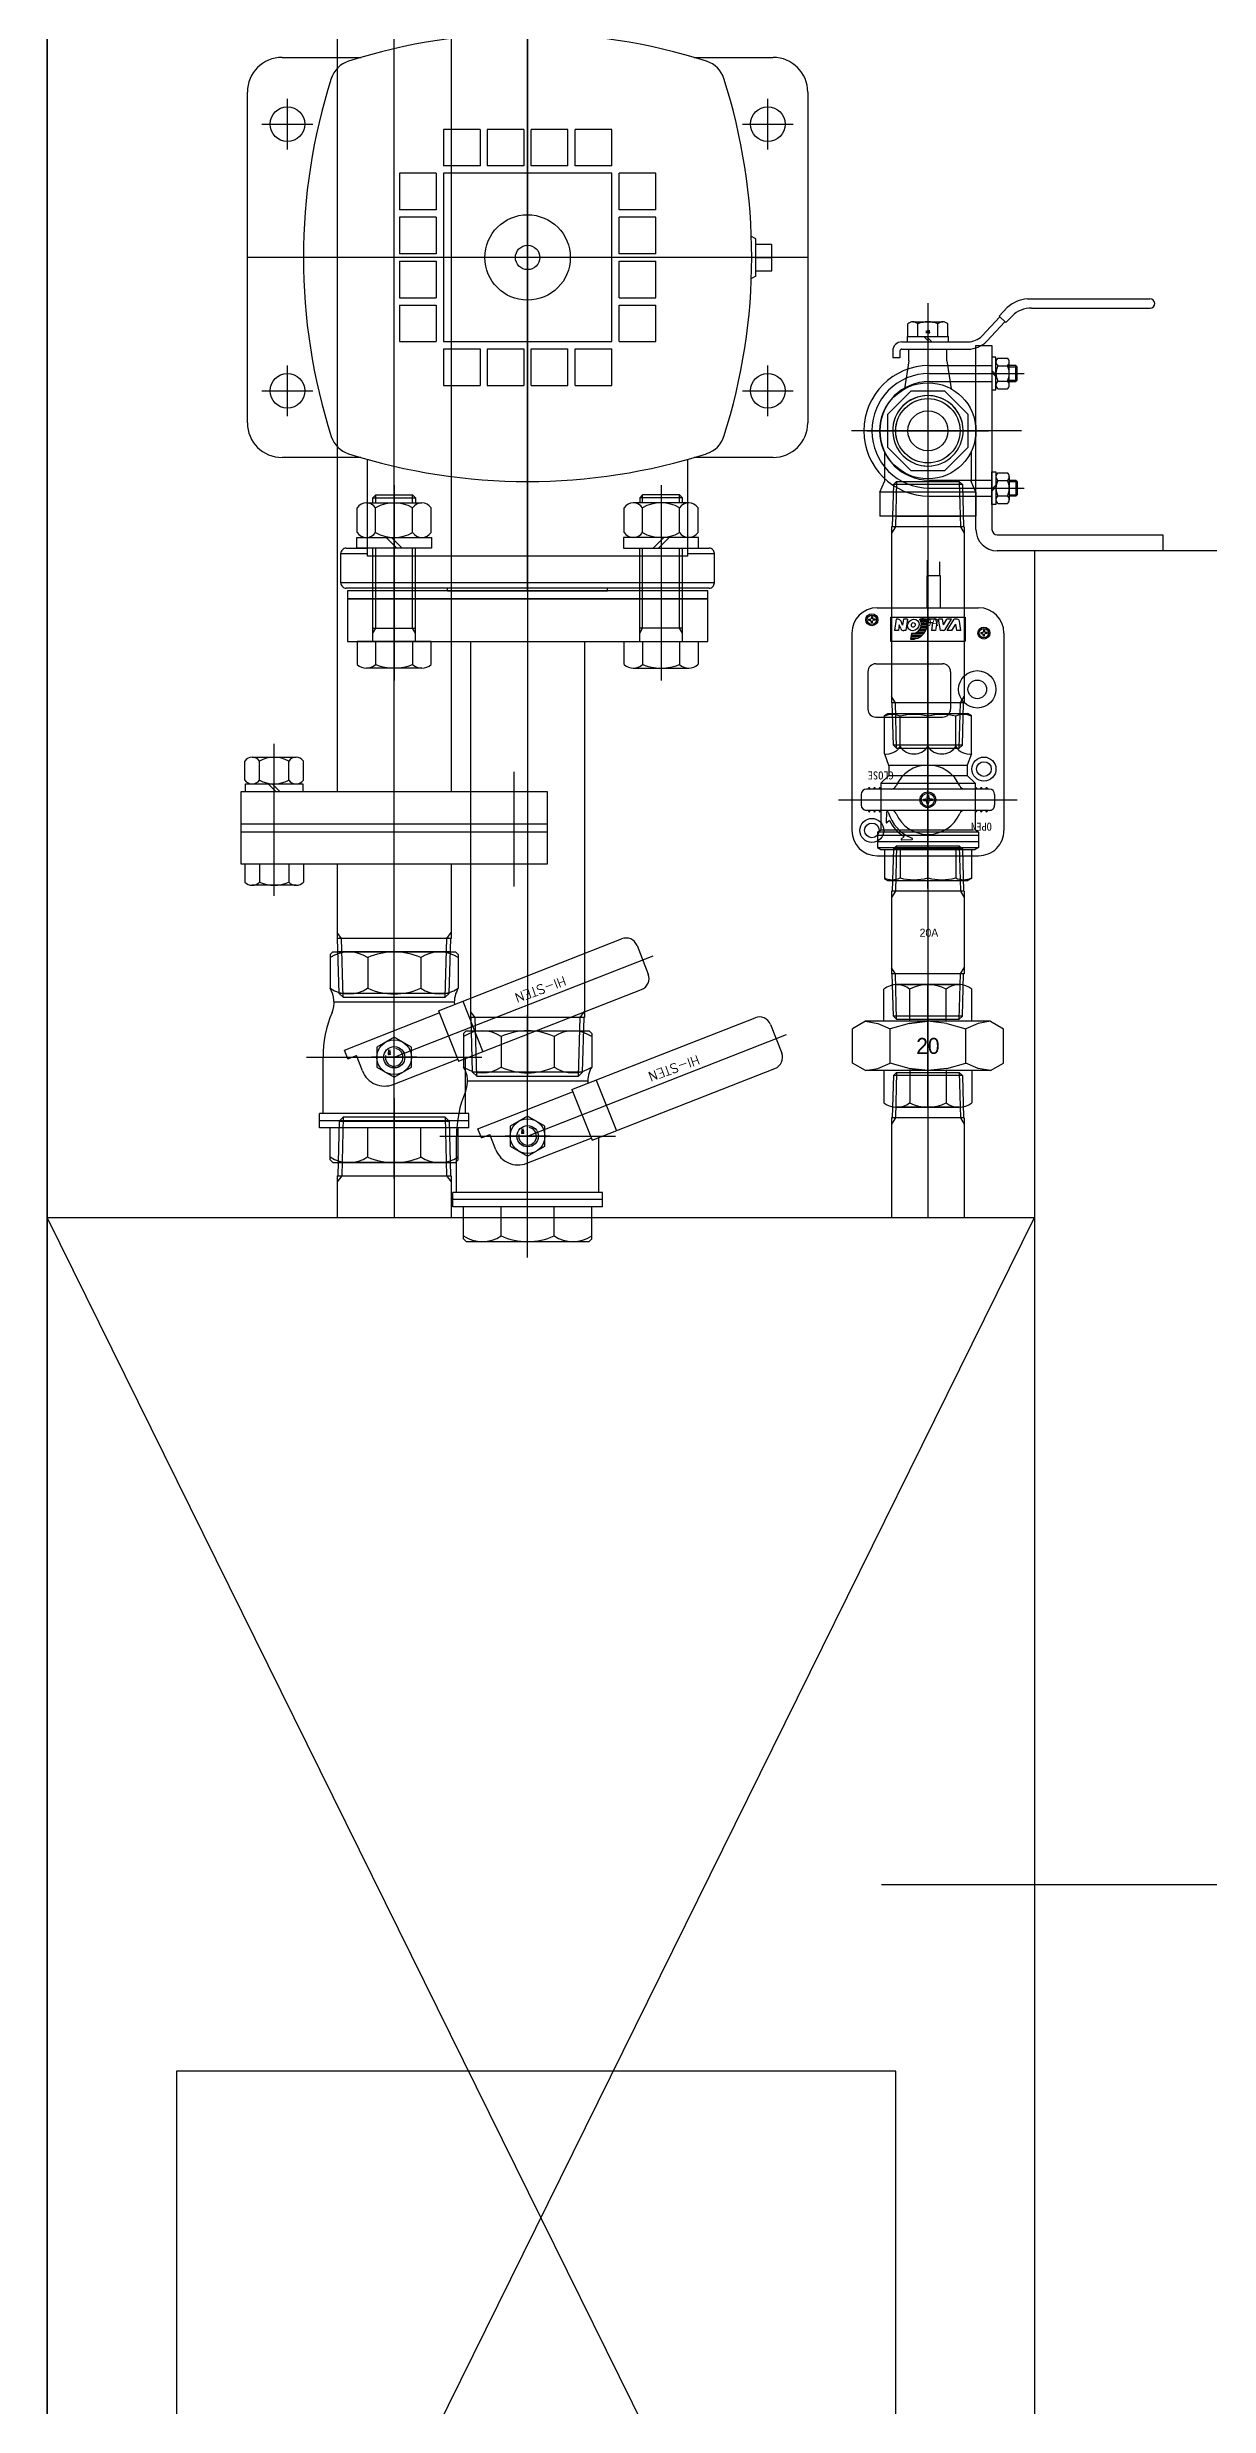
# Model space of a CAD drawing. Header units: millimetres. Extents: x 4080735 to 4152075, y -451436 to -400976.
# Drawn here: x 4112358 to 4112793, y -425255 to -424370 of the extents above; entities that cross this region are included whole.
import ezdxf
from ezdxf.enums import TextEntityAlignment as Align

# ---------------------------------------------------------------- set-up
doc = ezdxf.new("R2010")
doc.units = ezdxf.units.MM
doc.header["$LTSCALE"] = 60
doc.layers.add('EQUIPMENT', color=6, linetype='Continuous')
doc.styles.get("Standard").update_dxf_attribs({"font": 'romans.shx', "width": 0.75, "bigfont": 'whgtxt.shx'})
doc.styles.add('WHGTXT', font='ROMANS.shx', dxfattribs={"bigfont": 'WHGTXT.shx'})
doc.styles.add('굴림체', font='', dxfattribs={"width": 0.8, "height": 150})
doc.styles.add('유형33', font='')
doc.styles.get('굴림체').set_extended_font_data('GulimChe')
doc.styles.get('유형33').set_extended_font_data('Gulim')

# ---------------------------------------------------------------- blocks, each defined once
blk = doc.blocks.new('EQ')
at = {"layer": 'EQUIPMENT', "color": 253}
for p, q in [((-2999.98, 17894.63), (-2999.98, 17212.65)), ((-3180, 17881.63), (-3180, 15731.63)), ((-3049.98, 17236.46), (-3049.98, 17819.63)), ((-3071.33, 17772.03), (-3071.33, 17319.23)), ((-3028.63, 17772.03), (-3028.63, 17319.23)), ((-3180, 16409.63), (-3180, 17759.63)), ((-3000, 17394.63), (-3000, 17644.63)), ((-3092, 17594.63), (-3062.37, 17594.63)), ((-3000, 17590.63), (-3000, 17591.92)), ((-2937.63, 17594.63), (-2908, 17594.63)), ((-3105, 17457.63), (-3105, 17581.63)), ((-2895, 17581.63), (-2895, 17457.63)), ((-3090, 17560.11), (-3090, 17579.16)), ((-2910, 17560.11), (-2910, 17579.16)), ((-3099.53, 17569.63), (-3080.47, 17569.63)), ((-3017.83, 17567.65), (-3031.55, 17567.65)), ((-3031.55, 17567.65), (-3031.55, 17553.93)), ((-3017.83, 17567.65), (-3017.83, 17553.93)), ((-3015.09, 17567.65), (-3015.09, 17553.93)), ((-3001.37, 17567.65), (-3015.09, 17567.65)), ((-3001.37, 17567.65), (-3001.37, 17553.93)), ((-2984.91, 17567.65), (-2998.63, 17567.65)), ((-2998.63, 17553.93), (-2998.63, 17567.65)), ((-2984.91, 17553.93), (-2984.91, 17567.65)), ((-2968.45, 17567.65), (-2982.17, 17567.65)), ((-2982.17, 17553.93), (-2982.17, 17567.65)), ((-2968.45, 17553.93), (-2968.45, 17567.65)), ((-2919.53, 17569.63), (-2900.47, 17569.63)), ((-3048.02, 17551.19), (-3048.02, 17537.47)), ((-3034.3, 17551.19), (-3048.02, 17551.19)), ((-3034.3, 17551.19), (-3034.3, 17537.47)), ((-3017.83, 17553.93), (-3031.55, 17553.93)), ((-2968.45, 17551.19), (-3031.55, 17551.19)), ((-3031.55, 17551.19), (-3031.55, 17488.08)), ((-3001.37, 17553.93), (-3015.09, 17553.93)), ((-2984.91, 17553.93), (-2998.63, 17553.93)), ((-2968.45, 17553.93), (-2982.17, 17553.93)), ((-2968.45, 17488.08), (-2968.45, 17551.19)), ((-2965.7, 17537.47), (-2965.7, 17551.19)), ((-2951.98, 17551.19), (-2965.7, 17551.19)), ((-2951.98, 17537.47), (-2951.98, 17551.19)), ((-3034.3, 17537.47), (-3048.02, 17537.47)), ((-2951.98, 17537.47), (-2965.7, 17537.47)), ((-3048.02, 17534.73), (-3048.02, 17521.01)), ((-3034.3, 17534.73), (-3048.02, 17534.73)), ((-3034.3, 17534.73), (-3034.3, 17521.01)), ((-2951.98, 17534.73), (-2965.7, 17534.73)), ((-2965.7, 17521.01), (-2965.7, 17534.73)), ((-2951.98, 17521.01), (-2951.98, 17534.73)), ((-2895, 17519.63), (-3105, 17519.63)), ((-3034.3, 17521.01), (-3048.02, 17521.01)), ((-2951.98, 17521.01), (-2965.7, 17521.01)), ((-2914.5, 17526.63), (-2916.3, 17527.67)), ((-2914.5, 17512.63), (-2914.5, 17526.63)), ((-2914.5, 17524.63), (-2908.5, 17524.63)), ((-2914.5, 17519.63), (-2908.5, 17519.63)), ((-2908.5, 17519.63), (-2908.5, 17524.63)), ((-2908.5, 17514.63), (-2908.5, 17519.63)), ((-3048.02, 17518.26), (-3034.3, 17518.26)), ((-3048.02, 17518.26), (-3048.02, 17504.54)), ((-3034.3, 17518.26), (-3034.3, 17504.54)), ((-2965.7, 17504.54), (-2965.7, 17518.26)), ((-2965.7, 17518.26), (-2951.98, 17518.26)), ((-2951.98, 17504.54), (-2951.98, 17518.26)), ((-2914.5, 17512.63), (-2916.3, 17511.6)), ((-2914.5, 17514.63), (-2908.5, 17514.63)), ((-3048.02, 17504.54), (-3034.3, 17504.54)), ((-2965.7, 17504.54), (-2951.98, 17504.54)), ((-2850.02, 17502.47), (-2850.02, 17432.63)), ((-2812.73, 17504.15), (-2766.84, 17504.13)), ((-3048.02, 17501.8), (-3034.3, 17501.8)), ((-3048.02, 17501.8), (-3048.02, 17488.08)), ((-3034.3, 17501.8), (-3034.3, 17488.08)), ((-2965.7, 17488.08), (-2965.7, 17501.8)), ((-2965.7, 17501.8), (-2951.98, 17501.8)), ((-2951.98, 17488.08), (-2951.98, 17501.8)), ((-2857.52, 17490), (-2857.52, 17494.72)), ((-2855.65, 17495.5), (-2844.39, 17495.5)), ((-2853.77, 17490), (-2853.77, 17494.72)), ((-2846.27, 17490), (-2846.27, 17494.72)), ((-2842.51, 17490), (-2842.51, 17494.72)), ((-2829.8, 17490.16), (-2823.05, 17497.37)), ((-2827.92, 17488.23), (-2821.12, 17495.49)), ((-2823.36, 17497.66), (-2820.29, 17500.84)), ((-2823.36, 17497.66), (-2820.81, 17495.2)), ((-2820.81, 17495.2), (-2818.43, 17497.66)), ((-2811.14, 17500.63), (-2766.75, 17500.59)), ((-3048.02, 17488.08), (-3034.3, 17488.08)), ((-3031.55, 17488.08), (-2968.45, 17488.08)), ((-3031.55, 17485.34), (-3017.83, 17485.34)), ((-3031.55, 17485.34), (-3031.55, 17471.62)), ((-3017.83, 17485.34), (-3017.83, 17471.62)), ((-3015.09, 17485.34), (-3001.37, 17485.34)), ((-3015.09, 17485.34), (-3015.09, 17471.62)), ((-3001.37, 17485.34), (-3001.37, 17471.62)), ((-2998.63, 17471.62), (-2998.63, 17485.34)), ((-2998.63, 17485.34), (-2984.91, 17485.34)), ((-2984.91, 17471.62), (-2984.91, 17485.34)), ((-2982.17, 17471.62), (-2982.17, 17485.34)), ((-2982.17, 17485.34), (-2968.45, 17485.34)), ((-2968.45, 17471.62), (-2968.45, 17485.34)), ((-2965.7, 17488.08), (-2951.98, 17488.08)), ((-2863.16, 17484.6), (-2863.16, 17481.96)), ((-2860.46, 17484.54), (-2860.46, 17481.96)), ((-2859.76, 17488), (-2834.9, 17488)), ((-2859.76, 17485.25), (-2834.95, 17485.25)), ((-2857.72, 17490), (-2842.32, 17490)), ((-2857.72, 17490), (-2857.72, 17488)), ((-2857.72, 17488), (-2842.32, 17488)), ((-2857.18, 17480.81), (-2857.18, 17485.25)), ((-2849.52, 17488), (-2851.52, 17490)), ((-2848.52, 17488), (-2850.52, 17490)), ((-2842.86, 17480.81), (-2842.86, 17485.25)), ((-2842.32, 17488), (-2842.32, 17490)), ((-2832, 17417.63), (-2832, 17486.63)), ((-2832, 17486.63), (-2826, 17486.63)), ((-2826, 17486.63), (-2826, 17417.63)), ((-3090, 17460.11), (-3090, 17479.16)), ((-2910, 17460.11), (-2910, 17479.16)), ((-2860.46, 17481.96), (-2863.16, 17481.96)), ((-2860.46, 17481.96), (-2860.46, 17481.96)), ((-2857.18, 17480.81), (-2858.77, 17470.36)), ((-2850, 17477.03), (-2850, 17422.63)), ((-2849.5, 17479.13), (-2826, 17479.13)), ((-2849.5, 17476.13), (-2813.91, 17476.13)), ((-2842.86, 17480.81), (-2841.27, 17470.36)), ((-2824.5, 17482.23), (-2826, 17482.23)), ((-2826, 17482.23), (-2826, 17470.03)), ((-2826, 17477.26), (-2824.5, 17475.76)), ((-2826, 17476.51), (-2824.5, 17475.01)), ((-2824.5, 17470.03), (-2824.5, 17482.23)), ((-2823.79, 17481.91), (-2820.21, 17481.91)), ((-2823.79, 17479.02), (-2820.21, 17479.02)), ((-2819.5, 17471.8), (-2819.5, 17480.47)), ((-2817.04, 17479.13), (-2819.5, 17479.13)), ((-2819.5, 17478.59), (-2816.5, 17478.59)), ((-2816.5, 17478.59), (-2817.04, 17479.13)), ((-2817.04, 17473.13), (-2817.04, 17479.13)), ((-2816.5, 17473.68), (-2816.5, 17478.59)), ((-3099.53, 17469.63), (-3080.47, 17469.63)), ((-3031.55, 17471.62), (-3017.83, 17471.62)), ((-3015.09, 17471.62), (-3001.37, 17471.62)), ((-2998.63, 17471.62), (-2984.91, 17471.62)), ((-2982.17, 17471.62), (-2968.45, 17471.62)), ((-2919.53, 17469.63), (-2900.47, 17469.63)), ((-2865, 17460.85), (-2856.21, 17469.63)), ((-2856.21, 17469.63), (-2843.79, 17469.63)), ((-2849.5, 17473.13), (-2826, 17473.13)), ((-2843.79, 17469.63), (-2835, 17460.85)), ((-2826, 17470.03), (-2824.5, 17470.03)), ((-2823.79, 17473.25), (-2820.21, 17473.25)), ((-2823.79, 17470.36), (-2820.21, 17470.36)), ((-2819.5, 17473.68), (-2816.5, 17473.68)), ((-2819.5, 17473.13), (-2817.04, 17473.13)), ((-2817.04, 17473.13), (-2816.5, 17473.68)), ((-2865, 17448.42), (-2865, 17460.85)), ((-2835, 17460.85), (-2835, 17448.42)), ((-2814.88, 17454.63), (-2878.58, 17454.63)), ((-2872.72, 17454.63), (-2827.28, 17454.63)), ((-2872.4, 17454.63), (-2827.6, 17454.63)), ((-3062.45, 17444.63), (-3092, 17444.63)), ((-3060, 17407.64), (-3060, 17443.93)), ((-2940, 17407.64), (-2940, 17443.93)), ((-2908, 17444.63), (-2937.55, 17444.63)), ((-2866.25, 17446.89), (-2866.25, 17435.63)), ((-2856.21, 17439.63), (-2865, 17448.42)), ((-2835, 17448.42), (-2843.79, 17439.63)), ((-2833.75, 17446.89), (-2833.75, 17435.63)), ((-3050, 17434.3), (-3050, 17360.96)), ((-2950, 17434.3), (-2950, 17360.96)), ((-2868, 17431.63), (-2866.25, 17435.63)), ((-2832, 17431.63), (-2868, 17431.63)), ((-2868, 17431.63), (-2868, 17422.63)), ((-2862.94, 17434.49), (-2863.35, 17418.63)), ((-2861.76, 17435.63), (-2862.94, 17434.49)), ((-2837.06, 17434.49), (-2862.94, 17434.49)), ((-2861.76, 17435.63), (-2862.2, 17418.63)), ((-2861.76, 17435.63), (-2838.24, 17435.63)), ((-2843.79, 17439.63), (-2856.21, 17439.63)), ((-2850, 17435.63), (-2850, 17335.63)), ((-2849.5, 17436.13), (-2826, 17436.13)), ((-2849.5, 17433.13), (-2813.91, 17433.13)), ((-2838.24, 17435.63), (-2837.8, 17418.63)), ((-2838.24, 17435.63), (-2837.06, 17434.49)), ((-2837.06, 17434.49), (-2836.65, 17418.63)), ((-2832, 17431.63), (-2833.75, 17435.63)), ((-2832, 17431.63), (-2832, 17422.63)), ((-2826, 17439.23), (-2824.5, 17439.23)), ((-2826, 17427.03), (-2826, 17439.23)), ((-2826, 17432.76), (-2824.5, 17434.26)), ((-2826, 17432.01), (-2824.5, 17433.51)), ((-2824.5, 17439.23), (-2824.5, 17427.03)), ((-2823.79, 17438.91), (-2820.21, 17438.91)), ((-2823.79, 17436.02), (-2820.21, 17436.02)), ((-2819.5, 17437.47), (-2819.5, 17428.8)), ((-2819.5, 17436.13), (-2817.04, 17436.13)), ((-2819.5, 17435.59), (-2816.5, 17435.59)), ((-2817.04, 17436.13), (-2816.5, 17435.59)), ((-2817.04, 17436.13), (-2817.04, 17430.13)), ((-2816.5, 17435.59), (-2816.5, 17430.68)), ((-3063.86, 17416.49), (-3063.86, 17425.78)), ((-3060.39, 17427.63), (-3039.61, 17427.63)), ((-3058, 17429.55), (-3056.92, 17430.63)), ((-3058, 17427.63), (-3058, 17429.55)), ((-3058, 17429.55), (-3042, 17429.55)), ((-3056.93, 17416.49), (-3056.93, 17425.78)), ((-3056.92, 17430.63), (-3043.08, 17430.63)), ((-3056.92, 17427.63), (-3056.92, 17430.63)), ((-3043.08, 17430.63), (-3042, 17429.55)), ((-3043.08, 17427.63), (-3043.08, 17430.63)), ((-3043.07, 17416.49), (-3043.07, 17425.78)), ((-3042, 17429.55), (-3042, 17427.63)), ((-3036.14, 17416.49), (-3036.14, 17425.78)), ((-2963.86, 17416.49), (-2963.86, 17425.78)), ((-2939.61, 17427.63), (-2960.39, 17427.63)), ((-2956.92, 17430.63), (-2958, 17429.55)), ((-2958, 17429.55), (-2958, 17427.63)), ((-2942, 17429.55), (-2958, 17429.55)), ((-2956.93, 17416.49), (-2956.93, 17425.78)), ((-2943.08, 17430.63), (-2956.92, 17430.63)), ((-2956.92, 17427.63), (-2956.92, 17430.63)), ((-2942, 17429.55), (-2943.08, 17430.63)), ((-2943.08, 17427.63), (-2943.08, 17430.63)), ((-2943.07, 17416.49), (-2943.07, 17425.78)), ((-2942, 17427.63), (-2942, 17429.55)), ((-2936.14, 17416.49), (-2936.14, 17425.78)), ((-2832, 17422.63), (-2868, 17422.63)), ((-2861.76, 17422.63), (-2838.24, 17422.63)), ((-2849.5, 17430.13), (-2826, 17430.13)), ((-2824.5, 17427.03), (-2826, 17427.03)), ((-2823.79, 17430.25), (-2820.21, 17430.25)), ((-2823.79, 17427.36), (-2820.21, 17427.36)), ((-2819.5, 17430.68), (-2816.5, 17430.68)), ((-2817.04, 17430.13), (-2819.5, 17430.13)), ((-2816.5, 17430.68), (-2817.04, 17430.13)), ((-3064, 17410.63), (-3064, 17414.63)), ((-3064, 17414.63), (-3036, 17414.63)), ((-3049, 17410.63), (-3053, 17414.63)), ((-3047, 17410.63), (-3051, 17414.63)), ((-3036, 17414.63), (-3036, 17410.63)), ((-2936, 17414.63), (-2964, 17414.63)), ((-2964, 17414.63), (-2964, 17410.63)), ((-2953, 17410.63), (-2949, 17414.63)), ((-2951, 17410.63), (-2947, 17414.63)), ((-2936, 17410.63), (-2936, 17414.63)), ((-2836.4, 17418.63), (-2863.6, 17418.63)), ((-2863.6, 17418.63), (-2863.6, 17352.63)), ((-2862.2, 17418.63), (-2863.6, 17416.31)), ((-2837.8, 17418.63), (-2836.4, 17416.31)), ((-2836.4, 17418.63), (-2836.4, 17352.63)), ((-2824, 17415.63), (-2762, 17415.63)), ((-2762, 17415.63), (-2762, 17409.63)), ((-3070, 17397.63), (-3070, 17408.63)), ((-3070, 17408.63), (-3060, 17408.63)), ((-3068, 17410.63), (-3060, 17410.63)), ((-3036, 17410.63), (-3064, 17410.63)), ((-2940, 17407.64), (-3060, 17407.64)), ((-3058, 17375.63), (-3058, 17410.63)), ((-3056.92, 17380.63), (-3056.92, 17410.63)), ((-3050, 17405.63), (-3050, 17365.08)), ((-3043.08, 17380.63), (-3043.08, 17410.63)), ((-3042, 17375.63), (-3042, 17410.63)), ((-2964, 17410.63), (-2936, 17410.63)), ((-2958, 17375.63), (-2958, 17410.63)), ((-2956.92, 17380.63), (-2956.92, 17410.63)), ((-2950, 17405.63), (-2950, 17365.08)), ((-2943.08, 17380.63), (-2943.08, 17410.63)), ((-2942, 17375.63), (-2942, 17410.63)), ((-2940, 17410.63), (-2932, 17410.63)), ((-2940, 17408.63), (-2930, 17408.63)), ((-2930, 17397.63), (-2930, 17408.63)), ((-2850.1, 17400.3), (-2850.1, 17406.13)), ((-2845.5, 17400.3), (-2845.5, 17405.54)), ((-2762, 17409.63), (-2824, 17409.63)), ((-1810, 17409.63), (-2810, 17409.63)), ((-2810, 17409.63), (-2810, 16409.63)), ((-2930, 17397.63), (-3070, 17397.63)), ((-2845.3, 17400.3), (-2850.3, 17400.3)), ((-2850.3, 17388.3), (-2850.3, 17400.3)), ((-2845.3, 17388.3), (-2845.3, 17400.3)), ((-2932, 17395.63), (-3068, 17395.63)), ((-2932.5, 17394.63), (-3067.5, 17394.63)), ((-3067.5, 17394.63), (-3067.5, 17391.63)), ((-2932.5, 17391.63), (-3067.5, 17391.63)), ((-3067.5, 17391.63), (-3067.5, 17375.63)), ((-3067.5, 17391.63), (-2932.5, 17391.63)), ((-3030, 17394.63), (-3030, 17395.63)), ((-3030, 17394.63), (-2970, 17394.63)), ((-2970, 17394.63), (-2970, 17395.63)), ((-2932.5, 17391.63), (-2932.5, 17394.63)), ((-2932.5, 17375.63), (-2932.5, 17391.63)), ((-2869, 17388.3), (-2831, 17388.3)), ((-2850, 17283), (-2850, 17393.3)), ((-3058, 17380.63), (-3042, 17380.63)), ((-3058, 17378.76), (-3056.92, 17380.63)), ((-3042, 17378.76), (-3043.08, 17380.63)), ((-2942, 17380.63), (-2958, 17380.63)), ((-2958, 17378.76), (-2956.92, 17380.63)), ((-2942, 17378.76), (-2943.08, 17380.63)), ((-2878.5, 17378.8), (-2878.5, 17304.8)), ((-2872.2, 17383.98), (-2871.52, 17384.05)), ((-2872.2, 17383.98), (-2872.2, 17383.62)), ((-2872.2, 17383.62), (-2871.52, 17383.55)), ((-2871.52, 17384.05), (-2871.35, 17384.14)), ((-2871.52, 17383.55), (-2871.35, 17383.45)), ((-2871.25, 17384.32), (-2871.35, 17384.14)), ((-2871.25, 17383.28), (-2871.35, 17383.45)), ((-2871.18, 17385), (-2871.25, 17384.32)), ((-2871.18, 17382.6), (-2871.25, 17383.28)), ((-2870.82, 17385), (-2871.18, 17385)), ((-2870.82, 17382.6), (-2871.18, 17382.6)), ((-2870.82, 17385), (-2870.75, 17384.32)), ((-2870.82, 17382.6), (-2870.75, 17383.28)), ((-2870.75, 17384.32), (-2870.65, 17384.14)), ((-2870.75, 17383.28), (-2870.65, 17383.45)), ((-2870.48, 17384.05), (-2870.65, 17384.14)), ((-2870.48, 17383.55), (-2870.65, 17383.45)), ((-2869.8, 17383.98), (-2870.48, 17384.05)), ((-2869.8, 17383.62), (-2870.48, 17383.55)), ((-2869.8, 17383.98), (-2869.8, 17383.62)), ((-2864, 17384.7), (-2836, 17384.7)), ((-2864, 17384.7), (-2864, 17375.7)), ((-2864, 17384.7), (-2864, 17375.7)), ((-2864, 17384.7), (-2836, 17384.7)), ((-2861.87, 17383.96), (-2862.55, 17379.75)), ((-2861.08, 17379.75), (-2862.55, 17379.75)), ((-2861.16, 17383.96), (-2861.87, 17383.96)), ((-2860.74, 17381.85), (-2861.08, 17379.75)), ((-2860.17, 17380.47), (-2860.74, 17381.85)), ((-2859.47, 17381.79), (-2860.07, 17383.23)), ((-2859.13, 17383.96), (-2859.47, 17381.79)), ((-2857.62, 17383.96), (-2859.13, 17383.96)), ((-2858.3, 17379.75), (-2859.08, 17379.75)), ((-2857.62, 17383.96), (-2858.3, 17379.75)), ((-2856.18, 17378.68), (-2856.56, 17376.57)), ((-2851.59, 17378.58), (-2856.2, 17378.58)), ((-2851.18, 17379.15), (-2854.18, 17379.15)), ((-2850.86, 17379.71), (-2853.45, 17379.71)), ((-2850.63, 17383.96), (-2853.07, 17383.96)), ((-2850.62, 17380.27), (-2853, 17380.27)), ((-2850.53, 17383.66), (-2852.86, 17383.66)), ((-2850.45, 17380.84), (-2852.7, 17380.84)), ((-2850.39, 17383.1), (-2852.6, 17383.1)), ((-2850.35, 17381.4), (-2852.52, 17381.4)), ((-2850.32, 17382.53), (-2852.47, 17382.53)), ((-2850.3, 17381.97), (-2852.44, 17381.97)), ((-2849.62, 17383.96), (-2849.85, 17382.64)), ((-2848.22, 17382.64), (-2849.85, 17382.64)), ((-2846.91, 17383.96), (-2849.62, 17383.96)), ((-2848.22, 17382.64), (-2848.71, 17379.75)), ((-2847.12, 17379.75), (-2848.71, 17379.75)), ((-2846.49, 17383.46), (-2847.12, 17379.75)), ((-2844.49, 17383.96), (-2846, 17383.96)), ((-2845.34, 17379.75), (-2846, 17383.96)), ((-2844.34, 17379.75), (-2845.34, 17379.75)), ((-2844.17, 17381.92), (-2844.49, 17383.96)), ((-2844.17, 17381.92), (-2842.88, 17383.96)), ((-2843.55, 17380.18), (-2841.15, 17383.96)), ((-2841.15, 17383.96), (-2842.88, 17383.96)), ((-2842.78, 17379.75), (-2840.11, 17383.96)), ((-2841.03, 17379.75), (-2842.78, 17379.75)), ((-2841.03, 17379.75), (-2839.55, 17382.08)), ((-2838.99, 17383.96), (-2840.11, 17383.96)), ((-2839.18, 17379.75), (-2839.55, 17382.08)), ((-2837.68, 17379.75), (-2839.18, 17379.75)), ((-2837.68, 17379.75), (-2838.17, 17383.25)), ((-2836, 17384.7), (-2836, 17375.7)), ((-2836, 17384.7), (-2836, 17375.7)), ((-2830.2, 17378.98), (-2829.52, 17379.05)), ((-2830.2, 17378.98), (-2830.2, 17378.62)), ((-2830.2, 17378.62), (-2829.52, 17378.55)), ((-2829.52, 17379.05), (-2829.35, 17379.14)), ((-2829.52, 17378.55), (-2829.35, 17378.45)), ((-2829.25, 17379.32), (-2829.35, 17379.14)), ((-2829.25, 17378.28), (-2829.35, 17378.45)), ((-2829.18, 17380), (-2829.25, 17379.32)), ((-2829.18, 17377.6), (-2829.25, 17378.28)), ((-2828.82, 17380), (-2829.18, 17380)), ((-2828.82, 17380), (-2828.75, 17379.32)), ((-2828.82, 17377.6), (-2828.75, 17378.28)), ((-2828.75, 17379.32), (-2828.65, 17379.14)), ((-2828.75, 17378.28), (-2828.65, 17378.45)), ((-2828.48, 17379.05), (-2828.65, 17379.14)), ((-2828.48, 17378.55), (-2828.65, 17378.45)), ((-2827.8, 17378.98), (-2828.48, 17379.05)), ((-2827.8, 17378.62), (-2828.48, 17378.55)), ((-2827.8, 17378.98), (-2827.8, 17378.62)), ((-2821.5, 17378.8), (-2821.5, 17304.8)), ((-3067.5, 17375.63), (-2932.5, 17375.63)), ((-3036.14, 17375.63), (-3063.86, 17375.63)), ((-3063.86, 17375.63), (-3063.86, 17367.06)), ((-3056.93, 17375.63), (-3056.93, 17367.06)), ((-3043.07, 17375.63), (-3043.07, 17367.06)), ((-3036.14, 17367.06), (-3036.14, 17375.63)), ((-3021.33, 17375.63), (-3021.33, 17234.65)), ((-2978.63, 17375.63), (-2978.63, 17234.65)), ((-2963.86, 17367.06), (-2963.86, 17375.63)), ((-2963.86, 17375.63), (-2936.14, 17375.63)), ((-2956.93, 17375.63), (-2956.93, 17367.06)), ((-2943.07, 17375.63), (-2943.07, 17367.06)), ((-2936.14, 17375.63), (-2936.14, 17367.06)), ((-2864, 17375.7), (-2836, 17375.7)), ((-2864, 17375.7), (-2836, 17375.7)), ((-2853.94, 17376.89), (-2856.5, 17376.89)), ((-2852.85, 17377.45), (-2856.4, 17377.45)), ((-2852.12, 17378.02), (-2856.3, 17378.02)), ((-2828.82, 17377.6), (-2829.18, 17377.6)), ((-3039.61, 17365.63), (-3060.39, 17365.63)), ((-2960.39, 17365.63), (-2939.61, 17365.63)), ((-2872.5, 17364.3), (-2872.5, 17350.3)), ((-2869.5, 17367.3), (-2844.5, 17367.3)), ((-2841.5, 17364.3), (-2841.5, 17350.3)), ((-2862.2, 17352.63), (-2863.6, 17354.96)), ((-2836.4, 17352.63), (-2863.6, 17352.63)), ((-2862.94, 17336.78), (-2863.35, 17352.63)), ((-2861.76, 17335.63), (-2862.2, 17352.63)), ((-2850, 17351.63), (-2850, 17283)), ((-2838.24, 17335.63), (-2837.8, 17352.63)), ((-2837.8, 17352.63), (-2836.4, 17354.96)), ((-2837.06, 17336.78), (-2836.65, 17352.63)), ((-2869.5, 17347.3), (-2844.5, 17347.3)), ((-2866.28, 17347.91), (-2865.02, 17348.63)), ((-2866.28, 17333.48), (-2866.28, 17347.91)), ((-2865.01, 17348.63), (-2834.99, 17348.63)), ((-2861.76, 17348.63), (-2838.24, 17348.63)), ((-2860.44, 17336.21), (-2860.44, 17347.62)), ((-2850, 17347.62), (-2850, 17336.21)), ((-2839.56, 17336.21), (-2839.56, 17347.62)), ((-2833.72, 17347.91), (-2834.98, 17348.63)), ((-2833.72, 17333.48), (-2833.72, 17347.91)), ((-3094.98, 17280.24), (-3094.98, 17337.26)), ((-2837.06, 17336.78), (-2862.94, 17336.78)), ((-2861.76, 17335.63), (-2862.94, 17336.78)), ((-2861.76, 17335.63), (-2838.24, 17335.63)), ((-2838.24, 17335.63), (-2837.06, 17336.78)), ((-3105.95, 17323.66), (-3105.95, 17330.81)), ((-3103.21, 17332.23), (-3086.75, 17332.23)), ((-3100.47, 17323.66), (-3100.47, 17330.81)), ((-3089.5, 17323.66), (-3089.5, 17330.81)), ((-3084.01, 17323.66), (-3084.01, 17330.81)), ((-3004.98, 17283.81), (-3004.98, 17326.79)), ((-2864.7, 17325.4), (-2867.68, 17322.46)), ((-2866.28, 17333.48), (-2864.76, 17329.22)), ((-2864.76, 17329.22), (-2835.24, 17329.22)), ((-2864.7, 17329.22), (-2864.7, 17325.4)), ((-2864.7, 17325.4), (-2835.3, 17325.4)), ((-2835.3, 17329.22), (-2835.3, 17325.4)), ((-2835.3, 17325.4), (-2832.32, 17322.46)), ((-2833.72, 17333.48), (-2835.24, 17329.22)), ((-2992.48, 17319.23), (-3107.48, 17319.23)), ((-3107.48, 17319.23), (-3107.48, 17292.23)), ((-3105.73, 17319.23), (-3105.73, 17322.23)), ((-3105.73, 17322.23), (-3084.23, 17322.23)), ((-3084.23, 17319.23), (-3105.73, 17319.23)), ((-3094.23, 17319.23), (-3097.23, 17322.23)), ((-3092.73, 17319.23), (-3095.73, 17322.23)), ((-3084.23, 17322.23), (-3084.23, 17319.23)), ((-2992.48, 17292.23), (-2992.48, 17319.23)), ((-2883.5, 17316.3), (-2816.5, 17316.3)), ((-2875, 17318.3), (-2875, 17314.3)), ((-2827, 17320.3), (-2873, 17320.3)), ((-2872.3, 17320.3), (-2872.3, 17320.5)), ((-2871.7, 17320.3), (-2871.7, 17320.5)), ((-2870.3, 17320.3), (-2870.3, 17320.5)), ((-2869.7, 17320.3), (-2869.7, 17320.5)), ((-2868.3, 17320.3), (-2868.3, 17320.5)), ((-2867.7, 17320.3), (-2867.7, 17320.5)), ((-2867.68, 17322.46), (-2867.68, 17305.08)), ((-2867.68, 17322.46), (-2832.32, 17322.46)), ((-2851.68, 17316.55), (-2850.73, 17316.65)), ((-2851.68, 17316.55), (-2851.68, 17316.05)), ((-2850.73, 17316.65), (-2850.49, 17316.78)), ((-2850.35, 17317.03), (-2850.49, 17316.78)), ((-2850.25, 17317.98), (-2850.35, 17317.03)), ((-2849.75, 17317.98), (-2850.25, 17317.98)), ((-2849.75, 17317.98), (-2849.65, 17317.03)), ((-2849.65, 17317.03), (-2849.52, 17316.78)), ((-2849.27, 17316.65), (-2849.52, 17316.78)), ((-2848.32, 17316.55), (-2849.27, 17316.65)), ((-2848.32, 17316.55), (-2848.32, 17316.05)), ((-2832.32, 17322.46), (-2832.32, 17305.08)), ((-2832.3, 17320.3), (-2832.3, 17320.5)), ((-2831.7, 17320.3), (-2831.7, 17320.5)), ((-2830.3, 17320.3), (-2830.3, 17320.5)), ((-2829.7, 17320.3), (-2829.7, 17320.5)), ((-2828.3, 17320.3), (-2828.3, 17320.5)), ((-2827.7, 17320.3), (-2827.7, 17320.5)), ((-2825, 17318.3), (-2825, 17314.3)), ((-2827, 17312.3), (-2873, 17312.3)), ((-2872.3, 17312.3), (-2872.3, 17312.1)), ((-2871.7, 17312.3), (-2871.7, 17312.1)), ((-2870.3, 17312.3), (-2870.3, 17312.1)), ((-2869.7, 17312.3), (-2869.7, 17312.1)), ((-2868.3, 17312.3), (-2868.3, 17312.1)), ((-2867.7, 17312.3), (-2867.7, 17312.1)), ((-2865.49, 17311.61), (-2865.62, 17307.86)), ((-2864.44, 17308.53), (-2865.28, 17307.71)), ((-2851.68, 17316.05), (-2850.73, 17315.95)), ((-2850.73, 17315.95), (-2850.49, 17315.81)), ((-2850.35, 17315.57), (-2850.49, 17315.81)), ((-2850.25, 17314.61), (-2850.35, 17315.57)), ((-2849.75, 17314.61), (-2850.25, 17314.61)), ((-2849.75, 17314.61), (-2849.65, 17315.57)), ((-2849.65, 17315.57), (-2849.52, 17315.81)), ((-2849.27, 17315.95), (-2849.52, 17315.81)), ((-2848.32, 17316.05), (-2849.27, 17315.95)), ((-2832.3, 17312.3), (-2832.3, 17312.1)), ((-2831.7, 17312.3), (-2831.7, 17312.1)), ((-2830.3, 17312.3), (-2830.3, 17312.1)), ((-2829.7, 17312.3), (-2829.7, 17312.1)), ((-2828.3, 17312.3), (-2828.3, 17312.1)), ((-2827.7, 17312.3), (-2827.7, 17312.1)), ((-3107.48, 17307.23), (-2992.48, 17307.23)), ((-3107.48, 17304.23), (-2992.48, 17304.23)), ((-2868.94, 17304.17), (-2867.68, 17305.08)), ((-2831.06, 17304.17), (-2868.94, 17304.17)), ((-2868.94, 17304.17), (-2868.94, 17298.34)), ((-2868.94, 17302.99), (-2831.06, 17302.99)), ((-2831.06, 17300.47), (-2868.94, 17300.47)), ((-2867.68, 17305.08), (-2832.96, 17305.08)), ((-2861.76, 17299), (-2862.94, 17297.85)), ((-2861.76, 17299), (-2862.2, 17282)), ((-2861.76, 17299), (-2838.24, 17299)), ((-2858.94, 17302.53), (-2859.96, 17301.53)), ((-2856.07, 17301.32), (-2859.82, 17301.19)), ((-2850, 17299), (-2850, 17234)), ((-2838.24, 17299), (-2837.8, 17282)), ((-2838.24, 17299), (-2837.06, 17297.85)), ((-2831.06, 17304.17), (-2832.32, 17305.08)), ((-2831.06, 17304.17), (-2831.06, 17298.34)), ((-3107.48, 17292.23), (-2992.48, 17292.23)), ((-3105.95, 17292.23), (-3105.95, 17285.38)), ((-3100.47, 17292.23), (-3100.47, 17285.38)), ((-3089.5, 17292.23), (-3089.5, 17285.38)), ((-3084.01, 17292.23), (-3084.01, 17285.38)), ((-3071.33, 17292.23), (-3071.33, 17264.23)), ((-3028.63, 17292.23), (-3028.63, 17264.23)), ((-2869, 17295.3), (-2831, 17295.3)), ((-2868.94, 17298.34), (-2831.06, 17298.34)), ((-2868.94, 17298.34), (-2867.68, 17297.62)), ((-2867.68, 17297.62), (-2832.32, 17297.62)), ((-2866.28, 17297.62), (-2866.28, 17286.73)), ((-2862.94, 17297.85), (-2863.35, 17282)), ((-2837.06, 17297.85), (-2862.94, 17297.85)), ((-2860.44, 17297.62), (-2860.44, 17287.01)), ((-2850, 17297.62), (-2850, 17287.01)), ((-2839.56, 17297.62), (-2839.56, 17287.01)), ((-2837.06, 17297.85), (-2836.65, 17282)), ((-2833.72, 17297.62), (-2833.72, 17286.73)), ((-2831.06, 17298.34), (-2832.32, 17297.62)), ((-3086.75, 17284.23), (-3103.21, 17284.23)), ((-2866.28, 17286.73), (-2865.02, 17286)), ((-2865.01, 17286), (-2834.99, 17286)), ((-2836.4, 17282), (-2863.6, 17282)), ((-2863.6, 17282), (-2863.6, 17251)), ((-2862.2, 17282), (-2863.6, 17279.67)), ((-2861.76, 17286), (-2838.24, 17286)), ((-2837.8, 17282), (-2836.4, 17279.67)), ((-2836.4, 17282), (-2836.4, 17251)), ((-2833.72, 17286.73), (-2834.98, 17286)), ((-3069.75, 17264.23), (-3071.33, 17266.53)), ((-3028.63, 17264.23), (-3071.33, 17264.23)), ((-3070.59, 17243.71), (-3071.23, 17264.23)), ((-3069.06, 17242.23), (-3069.75, 17264.23)), ((-3049.98, 17174.24), (-3049.98, 17265.23)), ((-3033.44, 17237.21), (-2964.76, 17264.16)), ((-3030.9, 17242.23), (-3030.21, 17264.23)), ((-3030.21, 17264.23), (-3028.63, 17266.53)), ((-3029.38, 17243.71), (-3028.74, 17264.23)), ((-3073.98, 17258.23), (-3072.98, 17259.23)), ((-3073.98, 17258.23), (-3073.98, 17245.63)), ((-3072.98, 17259.23), (-3026.98, 17259.23)), ((-3028.89, 17259.23), (-3071.07, 17259.23)), ((-3059.92, 17257.12), (-3059.92, 17245.63)), ((-3049.98, 17219.73), (-2952.95, 17257.81)), ((-3040.04, 17257.12), (-3040.04, 17245.63)), ((-3026.98, 17259.23), (-3025.98, 17258.23)), ((-3025.98, 17258.23), (-3025.98, 17245.63)), ((-2958.99, 17261.64), (-2954.79, 17250.88)), ((-2862.2, 17251), (-2863.6, 17253.33)), ((-2836.4, 17251), (-2863.6, 17251)), ((-2862.94, 17235.14), (-2863.35, 17251)), ((-2861.76, 17234), (-2862.2, 17251)), ((-2861.76, 17247), (-2838.24, 17247)), ((-2838.33, 17247), (-2861.67, 17247)), ((-2850, 17251), (-2850, 17159.63)), ((-2850, 17201), (-2850, 17247)), ((-2838.24, 17234), (-2837.8, 17251)), ((-2837.8, 17251), (-2836.4, 17253.33)), ((-2837.06, 17235.14), (-2836.65, 17251)), ((-3027.45, 17240.4), (-3072.51, 17240.4)), ((-3070.59, 17243.71), (-3069.06, 17242.23)), ((-3029.38, 17243.71), (-3070.59, 17243.71)), ((-3069.06, 17242.23), (-3030.9, 17242.23)), ((-3033.44, 17237.21), (-3025.85, 17218.22)), ((-3030.9, 17242.23), (-3029.38, 17243.71)), ((-3025.85, 17218.22), (-2957.3, 17245.12)), ((-3024.31, 17240.79), (-3016.72, 17221.81)), ((-3019.62, 17234.65), (-3021.33, 17236.9)), ((-2980.34, 17234.65), (-2978.63, 17236.9)), ((-2866.5, 17233.25), (-2866.5, 17245.3)), ((-2856.83, 17233.25), (-2856.83, 17245.3)), ((-2843.17, 17233.25), (-2843.17, 17245.3)), ((-2833.5, 17233.25), (-2833.5, 17245.3)), ((-3068.62, 17222.45), (-3033.11, 17236.38)), ((-3049.98, 17211.28), (-3049.98, 17228.18)), ((-3023.98, 17228.65), (-3022.98, 17229.65)), ((-3023.98, 17228.65), (-3023.98, 17216.04)), ((-3022.98, 17229.65), (-2976.98, 17229.65)), ((-2978.63, 17234.65), (-3021.33, 17234.65)), ((-3020.58, 17214.13), (-3021.1, 17234.65)), ((-3019.06, 17212.65), (-3019.62, 17234.65)), ((-3019.06, 17229.65), (-2980.9, 17229.65)), ((-2999.98, 17144.66), (-2999.98, 17235.64)), ((-2999.98, 17190.15), (-2902.95, 17228.22)), ((-2983.44, 17207.62), (-2914.75, 17234.57)), ((-2980.9, 17212.65), (-2980.34, 17234.65)), ((-2979.37, 17214.13), (-2978.86, 17234.65)), ((-2976.98, 17229.65), (-2975.98, 17228.65)), ((-2975.98, 17228.65), (-2975.98, 17216.04)), ((-2908.99, 17232.05), (-2904.78, 17221.29)), ((-2873.44, 17233.25), (-2878.29, 17230.45)), ((-2878.29, 17217.55), (-2878.29, 17230.45)), ((-2826.56, 17233.25), (-2873.44, 17233.25)), ((-2873.44, 17233.25), (-2868.79, 17232.46)), ((-2868.79, 17232.46), (-2864.15, 17230.45)), ((-2857.07, 17232.46), (-2864.15, 17230.45)), ((-2864.15, 17217.55), (-2864.15, 17230.45)), ((-2837.06, 17235.14), (-2862.94, 17235.14)), ((-2861.76, 17234), (-2862.94, 17235.14)), ((-2861.76, 17234), (-2838.24, 17234)), ((-2850, 17233.25), (-2857.07, 17232.46)), ((-2857.07, 17232.46), (-2850, 17233.25)), ((-2842.93, 17232.46), (-2850, 17233.25)), ((-2842.93, 17232.46), (-2835.85, 17230.45)), ((-2838.24, 17234), (-2837.06, 17235.14)), ((-2831.21, 17232.46), (-2835.85, 17230.45)), ((-2835.85, 17217.55), (-2835.85, 17230.45)), ((-2826.56, 17233.25), (-2831.21, 17232.46)), ((-2826.56, 17233.25), (-2821.71, 17230.45)), ((-2821.71, 17217.55), (-2821.71, 17230.45)), ((-3082.84, 17219.73), (-3017.12, 17219.73)), ((-3076.65, 17198.62), (-3076.65, 17219.73)), ((-3067.33, 17219.15), (-3068.62, 17222.45)), ((-3067.33, 17219.15), (-3064.13, 17220.4)), ((-3061.86, 17214.6), (-3064.13, 17220.4)), ((-3041.53, 17219.73), (-3058.43, 17219.73)), ((-3049.98, 17227.24), (-3056.48, 17223.49)), ((-3056.48, 17223.49), (-3056.48, 17215.98)), ((-3050.33, 17209.57), (-3026.18, 17219.05)), ((-3043.48, 17223.49), (-3049.98, 17227.24)), ((-3043.48, 17215.98), (-3043.48, 17223.49)), ((-3023.31, 17198.62), (-3023.31, 17219.22)), ((-3009.92, 17227.54), (-3009.92, 17216.04)), ((-2990.04, 17227.54), (-2990.04, 17216.04)), ((-3056.48, 17215.98), (-3049.98, 17212.23)), ((-3049.98, 17212.23), (-3043.48, 17215.98)), ((-2977.45, 17210.82), (-3022.51, 17210.82)), ((-2979.37, 17214.13), (-3020.58, 17214.13)), ((-3019.06, 17212.65), (-3020.58, 17214.13)), ((-3019.06, 17212.65), (-2980.9, 17212.65)), ((-2980.9, 17212.65), (-2979.37, 17214.13)), ((-2975.84, 17188.64), (-2907.3, 17215.54)), ((-2974.31, 17211.2), (-2966.71, 17192.22)), ((-2873.44, 17214.75), (-2878.29, 17217.55)), ((-2873.44, 17214.75), (-2868.79, 17215.53)), ((-2826.56, 17214.75), (-2873.44, 17214.75)), ((-2868.79, 17215.53), (-2864.15, 17217.55)), ((-2866.5, 17214.75), (-2866.5, 17202.7)), ((-2857.07, 17215.53), (-2864.15, 17217.55)), ((-2862.94, 17212.85), (-2863.35, 17197)), ((-2861.76, 17214), (-2862.94, 17212.85)), ((-2837.06, 17212.85), (-2862.94, 17212.85)), ((-2861.76, 17214), (-2862.2, 17197)), ((-2861.76, 17214), (-2838.24, 17214)), ((-2857.07, 17215.53), (-2850, 17214.75)), ((-2850, 17214.75), (-2857.07, 17215.53)), ((-2856.83, 17214.75), (-2856.83, 17202.7)), ((-2842.93, 17215.53), (-2850, 17214.75)), ((-2843.17, 17214.75), (-2843.17, 17202.7)), ((-2842.93, 17215.53), (-2835.85, 17217.55)), ((-2838.24, 17214), (-2837.8, 17197)), ((-2838.24, 17214), (-2837.06, 17212.85)), ((-2837.06, 17212.85), (-2836.65, 17197)), ((-2831.21, 17215.53), (-2835.85, 17217.55)), ((-2833.5, 17214.75), (-2833.5, 17202.7)), ((-2826.56, 17214.75), (-2831.21, 17215.53)), ((-2826.56, 17214.75), (-2821.71, 17217.55)), ((-3049.98, 17204.38), (-3049.98, 17159.63)), ((-3018.62, 17192.86), (-2983.11, 17206.79)), ((-2983.44, 17207.62), (-2975.84, 17188.64)), ((-3021.98, 17198.62), (-3077.98, 17198.62)), ((-3077.98, 17193.29), (-3077.98, 17198.62)), ((-3021.98, 17195.96), (-3077.98, 17195.96)), ((-3021.98, 17193.29), (-3077.98, 17193.29)), ((-3073.98, 17181.23), (-3073.98, 17193.29)), ((-3070.59, 17195.76), (-3071.1, 17175.23)), ((-3069.06, 17197.23), (-3070.59, 17195.76)), ((-3070.59, 17195.76), (-3029.38, 17195.76)), ((-3069.06, 17197.23), (-3069.62, 17175.23)), ((-3030.9, 17197.23), (-3069.06, 17197.23)), ((-3059.92, 17182.35), (-3059.92, 17193.29)), ((-3040.04, 17182.35), (-3040.04, 17193.29)), ((-3030.9, 17197.23), (-3029.38, 17195.76)), ((-3030.9, 17197.23), (-3030.34, 17175.23)), ((-3029.38, 17195.76), (-3028.86, 17175.23)), ((-3025.98, 17181.23), (-3025.98, 17193.29)), ((-3021.98, 17193.29), (-3021.98, 17198.62)), ((-3017.33, 17189.56), (-3018.62, 17192.86)), ((-2999.98, 17197.65), (-3006.48, 17193.9)), ((-3006.48, 17193.9), (-3006.48, 17186.4)), ((-2999.98, 17181.7), (-2999.98, 17198.6)), ((-2993.48, 17193.9), (-2999.98, 17197.65)), ((-2993.48, 17186.4), (-2993.48, 17193.9)), ((-2836.4, 17197), (-2863.6, 17197)), ((-2863.6, 17197), (-2863.6, 17159.63)), ((-2862.2, 17197), (-2863.6, 17194.67)), ((-2861.76, 17201), (-2838.24, 17201)), ((-2838.33, 17201), (-2861.67, 17201)), ((-2837.8, 17197), (-2836.4, 17194.67)), ((-2836.4, 17197), (-2836.4, 17159.63)), ((-3032.84, 17190.15), (-2967.12, 17190.15)), ((-3026.65, 17169.04), (-3026.65, 17190.15)), ((-3017.33, 17189.56), (-3014.13, 17190.82)), ((-3011.86, 17185.01), (-3014.13, 17190.82)), ((-2991.53, 17190.15), (-3008.43, 17190.15)), ((-3006.48, 17186.4), (-2999.98, 17182.64)), ((-3000.33, 17179.98), (-2976.17, 17189.46)), ((-2999.98, 17182.64), (-2993.48, 17186.4)), ((-2973.31, 17169.04), (-2973.31, 17189.63)), ((-3072.98, 17180.23), (-3073.98, 17181.23)), ((-3072.98, 17180.23), (-3026.98, 17180.23)), ((-3071.33, 17175.23), (-3071.33, 17159.63)), ((-3071.33, 17175.23), (-3028.63, 17175.23)), ((-3069.62, 17175.23), (-3071.33, 17172.99)), ((-3030.9, 17180.23), (-3069.06, 17180.23)), ((-3030.34, 17175.23), (-3028.63, 17172.99)), ((-3028.63, 17175.23), (-3028.63, 17159.63)), ((-3026.98, 17180.23), (-3025.98, 17181.23)), ((-2999.98, 17159.63), (-2999.98, 17174.91)), ((-2971.98, 17169.04), (-3027.98, 17169.04)), ((-3027.98, 17163.7), (-3027.98, 17169.04)), ((-2971.98, 17166.37), (-3027.98, 17166.37)), ((-2971.98, 17163.7), (-2971.98, 17169.04)), ((-3180, 17159.63), (-2810, 17159.63)), ((-2810, 16409.63), (-3180, 17159.63)), ((-3180, 16409.63), (-2810, 17159.63)), ((-2971.98, 17163.7), (-3027.98, 17163.7)), ((-3023.98, 17151.65), (-3023.98, 17163.7)), ((-3009.92, 17152.76), (-3009.92, 17163.7)), ((-2990.04, 17152.76), (-2990.04, 17163.7)), ((-2975.98, 17151.65), (-2975.98, 17163.7)), ((-3022.98, 17150.65), (-3023.98, 17151.65)), ((-3022.98, 17150.65), (-2976.98, 17150.65)), ((-2976.98, 17150.65), (-2975.98, 17151.65)), ((-2867.33, 16909.63), (-1752.67, 16909.63)), ((-2862, 16839.63), (-3131.5, 16839.63)), ((-3131.5, 16839.63), (-3131.5, 16466.13)), ((-2862, 16466.13), (-2862, 16839.63))]:
    blk.add_line(p, q, dxfattribs=at)
for centre, radius in [((-3090, 17569.63), 6.5), ((-2910, 17569.63), 6.5), ((-3000, 17519.63), 16.01), ((-3000, 17519.63), 4.57), ((-3090, 17469.63), 6.5), ((-2910, 17469.63), 6.5), ((-2850.02, 17454.63), 18), ((-2850, 17454.63), 18), ((-2850.02, 17454.63), 12.06), ((-2850, 17454.63), 12.06), ((-2850, 17454.63), 7.5), ((-2871, 17383.8), 2.25), ((-2871, 17383.8), 1.76), ((-2829, 17378.8), 2.25), ((-2829, 17378.8), 1.76), ((-2831.5, 17357.7), 7), ((-2831.5, 17357.7), 3.5), ((-2829, 17327.8), 4.5), ((-2829, 17327.8), 2.75), ((-2850, 17316.3), 2.95), ((-2850, 17316.3), 2.47), ((-2871, 17304.8), 4.5), ((-2871, 17304.8), 2.75), ((-3049.98, 17219.73), 6.5), ((-3049.98, 17219.73), 4), ((-2999.98, 17190.15), 6.5), ((-2999.98, 17190.15), 4)]:
    blk.add_circle(centre, radius, dxfattribs=at)
for centre, radius, start, end in [((-3000, 17382.74), 220.88, 72.3211, 107.6789), ((-3092, 17581.63), 13, 90, 180), ((-3064.04, 17583.69), 10, 107.6789, 162.3211), ((-2935.96, 17583.66), 10, 17.6789, 72.3211), ((-2908, 17581.63), 13, 0, 90), ((-2863.12, 17519.62), 220.88, 162.3211, 197.6789), ((-3136.88, 17519.62), 220.88, 342.3211, 17.6789), ((-2811.44, 17490.93), 13.28, 95.59936, 131.77951), ((-2766.79, 17502.36), 1.77, 271.44849, 91.44849), ((-2855.65, 17492.87), 2.63, 44.55822, 135.44178), ((-2850.02, 17486.15), 9.35, 66.34973, 113.65027), ((-2844.39, 17492.87), 2.63, 44.55822, 135.44178), ((-2811.4, 17490.85), 9.78, 88.45407, 135.93038), ((-2859.76, 17484.6), 3.4, 90, 180), ((-2859.76, 17484.54), 0.709, 90, 180), ((-2834.95, 17495.03), 9.78, 270, 315.93038), ((-2834.9, 17495.09), 7.09, 270, 315.93038), ((-2849.5, 17454.63), 24.5, 90, 270), ((-2849.5, 17454.63), 21.5, 90, 270), ((-2822.68, 17480.47), 1.82, 127.34099, 232.65901), ((-2818.31, 17476.13), 6.19, 152.20423, 207.79577), ((-2821.32, 17480.47), 1.82, 307.34099, 52.65901), ((-2825.69, 17476.13), 6.19, 332.20423, 27.79577), ((-2849.5, 17454.63), 18.5, 90, 270), ((-2850, 17454.63), 13.21, 5.973, 275.973), ((-2850.02, 17454.63), 13.22, 259.2, 169.2), ((-2822.68, 17471.8), 1.82, 127.34099, 232.65901), ((-2821.32, 17471.8), 1.82, 307.34099, 52.65901), ((-3092, 17457.63), 13, 180, 270), ((-3064.04, 17455.58), 10, 197.6789, 252.3211), ((-2935.96, 17455.61), 10, 287.6789, 342.3211), ((-2908, 17457.63), 13, 270, 0), ((-3000, 17656.5), 220.88, 252.3211, 287.6789), ((-2822.68, 17437.47), 1.82, 127.34099, 232.65901), ((-2818.31, 17433.13), 6.19, 152.20423, 207.79577), ((-2821.32, 17437.47), 1.82, 307.34099, 52.65901), ((-2825.69, 17433.13), 6.19, 332.20423, 27.79577), ((-3060.39, 17423.48), 4.16, 33.60751, 146.39249), ((-3050, 17413.78), 13.85, 59.98864, 120.01136), ((-3039.61, 17423.48), 4.16, 33.60751, 146.39249), ((-2960.39, 17423.48), 4.16, 33.60751, 146.39249), ((-2950, 17413.78), 13.85, 59.98864, 120.01136), ((-2939.61, 17423.48), 4.16, 33.60751, 146.39249), ((-2822.68, 17428.8), 1.82, 127.34099, 232.65901), ((-2821.32, 17428.8), 1.82, 307.34099, 52.65901), ((-3060.39, 17418.79), 4.16, 213.60751, 326.39249), ((-3050, 17428.49), 13.85, 239.98864, 300.01136), ((-3039.61, 17418.79), 4.16, 213.60751, 326.39249), ((-2960.39, 17418.79), 4.16, 213.60751, 326.39249), ((-2950, 17428.49), 13.85, 239.98864, 300.01136), ((-2939.61, 17418.79), 4.16, 213.60751, 326.39249), ((-2824, 17417.63), 8, 180, 270), ((-2824, 17417.63), 2, 180, 270), ((-3068, 17408.63), 2, 89.99998, 180), ((-2932, 17408.63), 2, 0, 90.00002), ((-3068, 17397.63), 2, 180, 270.00002), ((-2932, 17397.63), 2, 269.99998, 0), ((-2869, 17378.8), 9.5, 90.00001, 180), ((-2831, 17378.8), 9.5, 0.00001, 90.00001), ((-2861.16, 17382.78), 1.18, 22.56674, 90), ((-2859.08, 17380.92), 1.18, 202.56678, 270.00001), ((-2846.91, 17383.53), 0.423, 349.99999, 90), ((-2844.34, 17380.69), 0.942, 270.00001, 327.53853), ((-2838.99, 17383.13), 0.824, 7.97371, 90), ((-3060.39, 17370.55), 4.91, 225.17818, 314.82182), ((-3050, 17383.15), 17.51, 246.6982, 293.3018), ((-3039.61, 17370.55), 4.91, 225.17818, 314.82182), ((-2960.39, 17370.55), 4.91, 225.17818, 314.82182), ((-2950, 17383.15), 17.51, 246.6982, 293.3018), ((-2939.61, 17370.55), 4.91, 225.17818, 314.82182), ((-2869.5, 17364.3), 3, 90.00001, 180), ((-2844.5, 17364.3), 3, 0.00001, 90.00001), ((-2869.5, 17350.3), 3, 180, 270), ((-2863.36, 17341.88), 6.44, 63.04076, 116.95924), ((-2855.22, 17328.44), 19.88, 74.78178, 105.21834), ((-2844.78, 17328.44), 19.88, 74.78166, 105.21822), ((-2844.5, 17350.3), 3, 270, 0.00001), ((-2836.64, 17341.88), 6.44, 63.04076, 116.95924), ((-2865.57, 17339.59), 6.15, 263.41746, 326.66114), ((-2855.22, 17339.84), 6.36, 214.81434, 325.18566), ((-2844.78, 17339.84), 6.36, 214.81441, 325.18559), ((-2834.43, 17339.59), 6.15, 213.33886, 276.58254), ((-3103.21, 17328.89), 3.35, 34.96841, 145.03159), ((-3094.98, 17320.99), 11.24, 60.80233, 119.19767), ((-3086.75, 17328.89), 3.35, 34.96841, 145.03159), ((-2850, 17316.3), 13, 23.57815, 156.42184), ((-3103.21, 17325.58), 3.35, 214.96841, 325.03159), ((-3094.98, 17333.48), 11.24, 240.80233, 299.19767), ((-3086.75, 17325.58), 3.35, 214.96841, 325.03159), ((-2873, 17318.3), 2, 90, 180), ((-2872, 17320.5), 0.3, 359.99999, 180.00001), ((-2870, 17320.5), 0.3, 359.99999, 180.00001), ((-2868, 17320.5), 0.3, 359.99999, 180.00001), ((-2863.75, 17322.3), 2, 270, 336.42182), ((-2836.25, 17322.3), 2, 203.57818, 270), ((-2832, 17320.5), 0.3, 359.99999, 180), ((-2830, 17320.5), 0.3, 359.99999, 180), ((-2828, 17320.5), 0.3, 359.99999, 180), ((-2827, 17318.3), 2, 0.00001, 90), ((-2873, 17314.3), 2, 180, 270), ((-2872, 17312.1), 0.3, 180, 359.99999), ((-2870, 17312.1), 0.3, 179.99999, 359.99999), ((-2868, 17312.1), 0.3, 179.99999, 359.99999), ((-2865.42, 17307.86), 0.2, 178.00012, 314.17571), ((-2865.19, 17311.6), 0.3, 17.18875, 178.00007), ((-2850.34, 17316.01), 15.2, 196.53288, 248.25872), ((-2850.52, 17315.76), 15.69, 207.44872, 237.5246), ((-2863.75, 17310.3), 2, 23.57818, 90), ((-2850, 17316.3), 13, 203.57816, 336.42185), ((-2836.25, 17310.3), 2, 90, 156.42182), ((-2832, 17312.1), 0.3, 180, 0.00001), ((-2830, 17312.1), 0.3, 180, 0.00001), ((-2828, 17312.1), 0.3, 180, 0.00001), ((-2827, 17314.3), 2, 270, 0.00001), ((-2869, 17304.8), 9.5, 180, 270), ((-2859.82, 17301.39), 0.2, 134.17542, 272.00003), ((-2856.08, 17301.62), 0.3, 272.00009, 68.22851), ((-2831, 17304.8), 9.5, 270, 0.00001), ((-3103.21, 17288.1), 3.86, 224.75369, 315.24631), ((-3094.98, 17297.97), 13.73, 246.45972, 293.54028), ((-3086.75, 17288.1), 3.86, 224.75369, 315.24631), ((-2863.36, 17292.75), 6.44, 243.04076, 296.95924), ((-2855.22, 17306.19), 19.88, 254.78166, 285.21822), ((-2844.78, 17306.19), 19.88, 254.78178, 285.21834), ((-2836.64, 17292.75), 6.44, 243.04076, 296.95924), ((-2963.13, 17260.02), 4.44, 21.34485, 111.42613), ((-3066.95, 17246.5), 12.73, 56.49431, 123.50569), ((-3049.98, 17234.8), 24.44, 65.9983, 114.0017), ((-3033.01, 17246.5), 12.73, 56.49431, 123.50569), ((-3066.95, 17256.24), 12.73, 236.49431, 303.50569), ((-3082.51, 17240.4), 10, 337.31462, 31.48468), ((-3049.98, 17267.95), 24.44, 245.9983, 294.0017), ((-3033.01, 17256.24), 12.73, 236.49431, 303.50569), ((-3017.45, 17240.4), 10, 148.51532, 184.77883), ((-2958.93, 17249.26), 4.44, 291.42613, 21.34485), ((-2861.67, 17239.28), 7.72, 51.23957, 128.76043), ((-2850, 17232.41), 14.59, 62.06375, 117.93625), ((-2838.33, 17239.28), 7.72, 51.23957, 128.76043), ((-3033.15, 17219.77), 43.5, 157.31462, 180.09598), ((-3016.95, 17216.92), 12.73, 56.49431, 123.50569), ((-2999.98, 17205.21), 24.44, 65.9983, 114.0017), ((-2983.01, 17216.92), 12.73, 56.49431, 123.50569), ((-2913.13, 17230.44), 4.44, 21.34485, 111.42613), ((-3049.98, 17219.73), 3.32, 169.2, 79.2), ((-2908.92, 17219.67), 4.44, 291.42613, 21.34485), ((-3053.58, 17217.84), 8.89, 201.40318, 291.42613), ((-3016.95, 17226.66), 12.73, 236.49431, 303.50569), ((-3032.51, 17210.82), 10, 337.31462, 31.48468), ((-2999.98, 17238.37), 24.44, 245.9983, 294.0017), ((-2983.01, 17226.66), 12.73, 236.49431, 303.50569), ((-2967.45, 17210.82), 10, 148.51532, 184.77883), ((-2983.15, 17190.18), 43.5, 157.31462, 180.09598), ((-2861.67, 17208.72), 7.72, 231.23957, 308.76043), ((-2850, 17215.59), 14.59, 242.06375, 297.93625), ((-2838.33, 17208.72), 7.72, 231.23957, 308.76043), ((-2999.98, 17190.15), 3.32, 169.2, 79.2), ((-3003.58, 17188.26), 8.89, 201.40318, 291.42613), ((-3066.95, 17192.97), 12.73, 236.49431, 303.50569), ((-3049.98, 17204.67), 24.44, 245.9983, 294.0017), ((-3033.01, 17192.97), 12.73, 236.49431, 303.50569), ((-3016.95, 17163.38), 12.73, 236.49431, 303.50569), ((-2999.98, 17175.09), 24.44, 245.9983, 294.0017), ((-2983.01, 17163.38), 12.73, 236.49431, 303.50569)]:
    blk.add_arc(centre, radius, start, end, dxfattribs=at)
for centre, major_axis, ratio, start_param, end_param in [((-2855.47, 17381.85), (1.63, 1.63), 0.885321, 3.141593, 9.424778), ((-2855.63, 17381.85), (3.86, 3.86), 0.951566, 3.775975, 5.879028), ((-2855.47, 17381.85), (0.226, 0.843), 0.818401, 3.141593, 9.424778), ((-2855.63, 17381.85), (2.34, 2.34), 0.92025, 3.792026, 6.177903)]:
    blk.add_ellipse(centre, major_axis=major_axis, ratio=ratio, start_param=start_param, end_param=end_param, dxfattribs=at)
at = {"layer": 'EQUIPMENT', "color": 253, "width": 0.7}
blk.add_text('M8', height=1, dxfattribs=at).set_placement((-2850.02, 17491.75), align=Align.MIDDLE_CENTER)
at = {"layer": 'EQUIPMENT', "color": 253, "style": '유형33'}
for s, height, p in [('20A', 3, (-2849.61, 17382.92)), ('20A', 3, (-2849.61, 17266.44)), ('20', 6, (-2850, 17224))]:
    blk.add_text(s, height=height, dxfattribs=at).set_placement(p, align=Align.MIDDLE)
at = {"layer": 'EQUIPMENT', "color": 253, "style": '굴림체'}
for s, p in [('CLOSE', (-2862.81, 17326.91)), ('OPEN', (-2826.05, 17307.69))]:
    blk.add_text(s, height=3, rotation=180, dxfattribs=at).set_placement(p)
at = {"layer": 'EQUIPMENT', "color": 253, "style": 'WHGTXT'}
for p in [(-2995.15, 17245.21), (-2945.14, 17215.63)]:
    blk.add_text('HI-STEN', height=3.5, rotation=199.71799, dxfattribs=at).set_placement(p, align=Align.MIDDLE_CENTER)
at = {"layer": 'EQUIPMENT', "color": 253, "width": 0.7}
for p in [(-3051.82, 17221.57), (-3001.82, 17191.99)]:
    blk.add_text('M08', height=0.812, rotation=270, dxfattribs=at).set_placement(p, align=Align.MIDDLE_CENTER)

msp = doc.modelspace()

# ---------------------------------------------------------------- block references
at = {"layer": 'EQUIPMENT', "color": 3}
msp.add_blockref('EQ', (4115537.76, -441968.78), dxfattribs=at)

doc.saveas('drawing.dxf')
